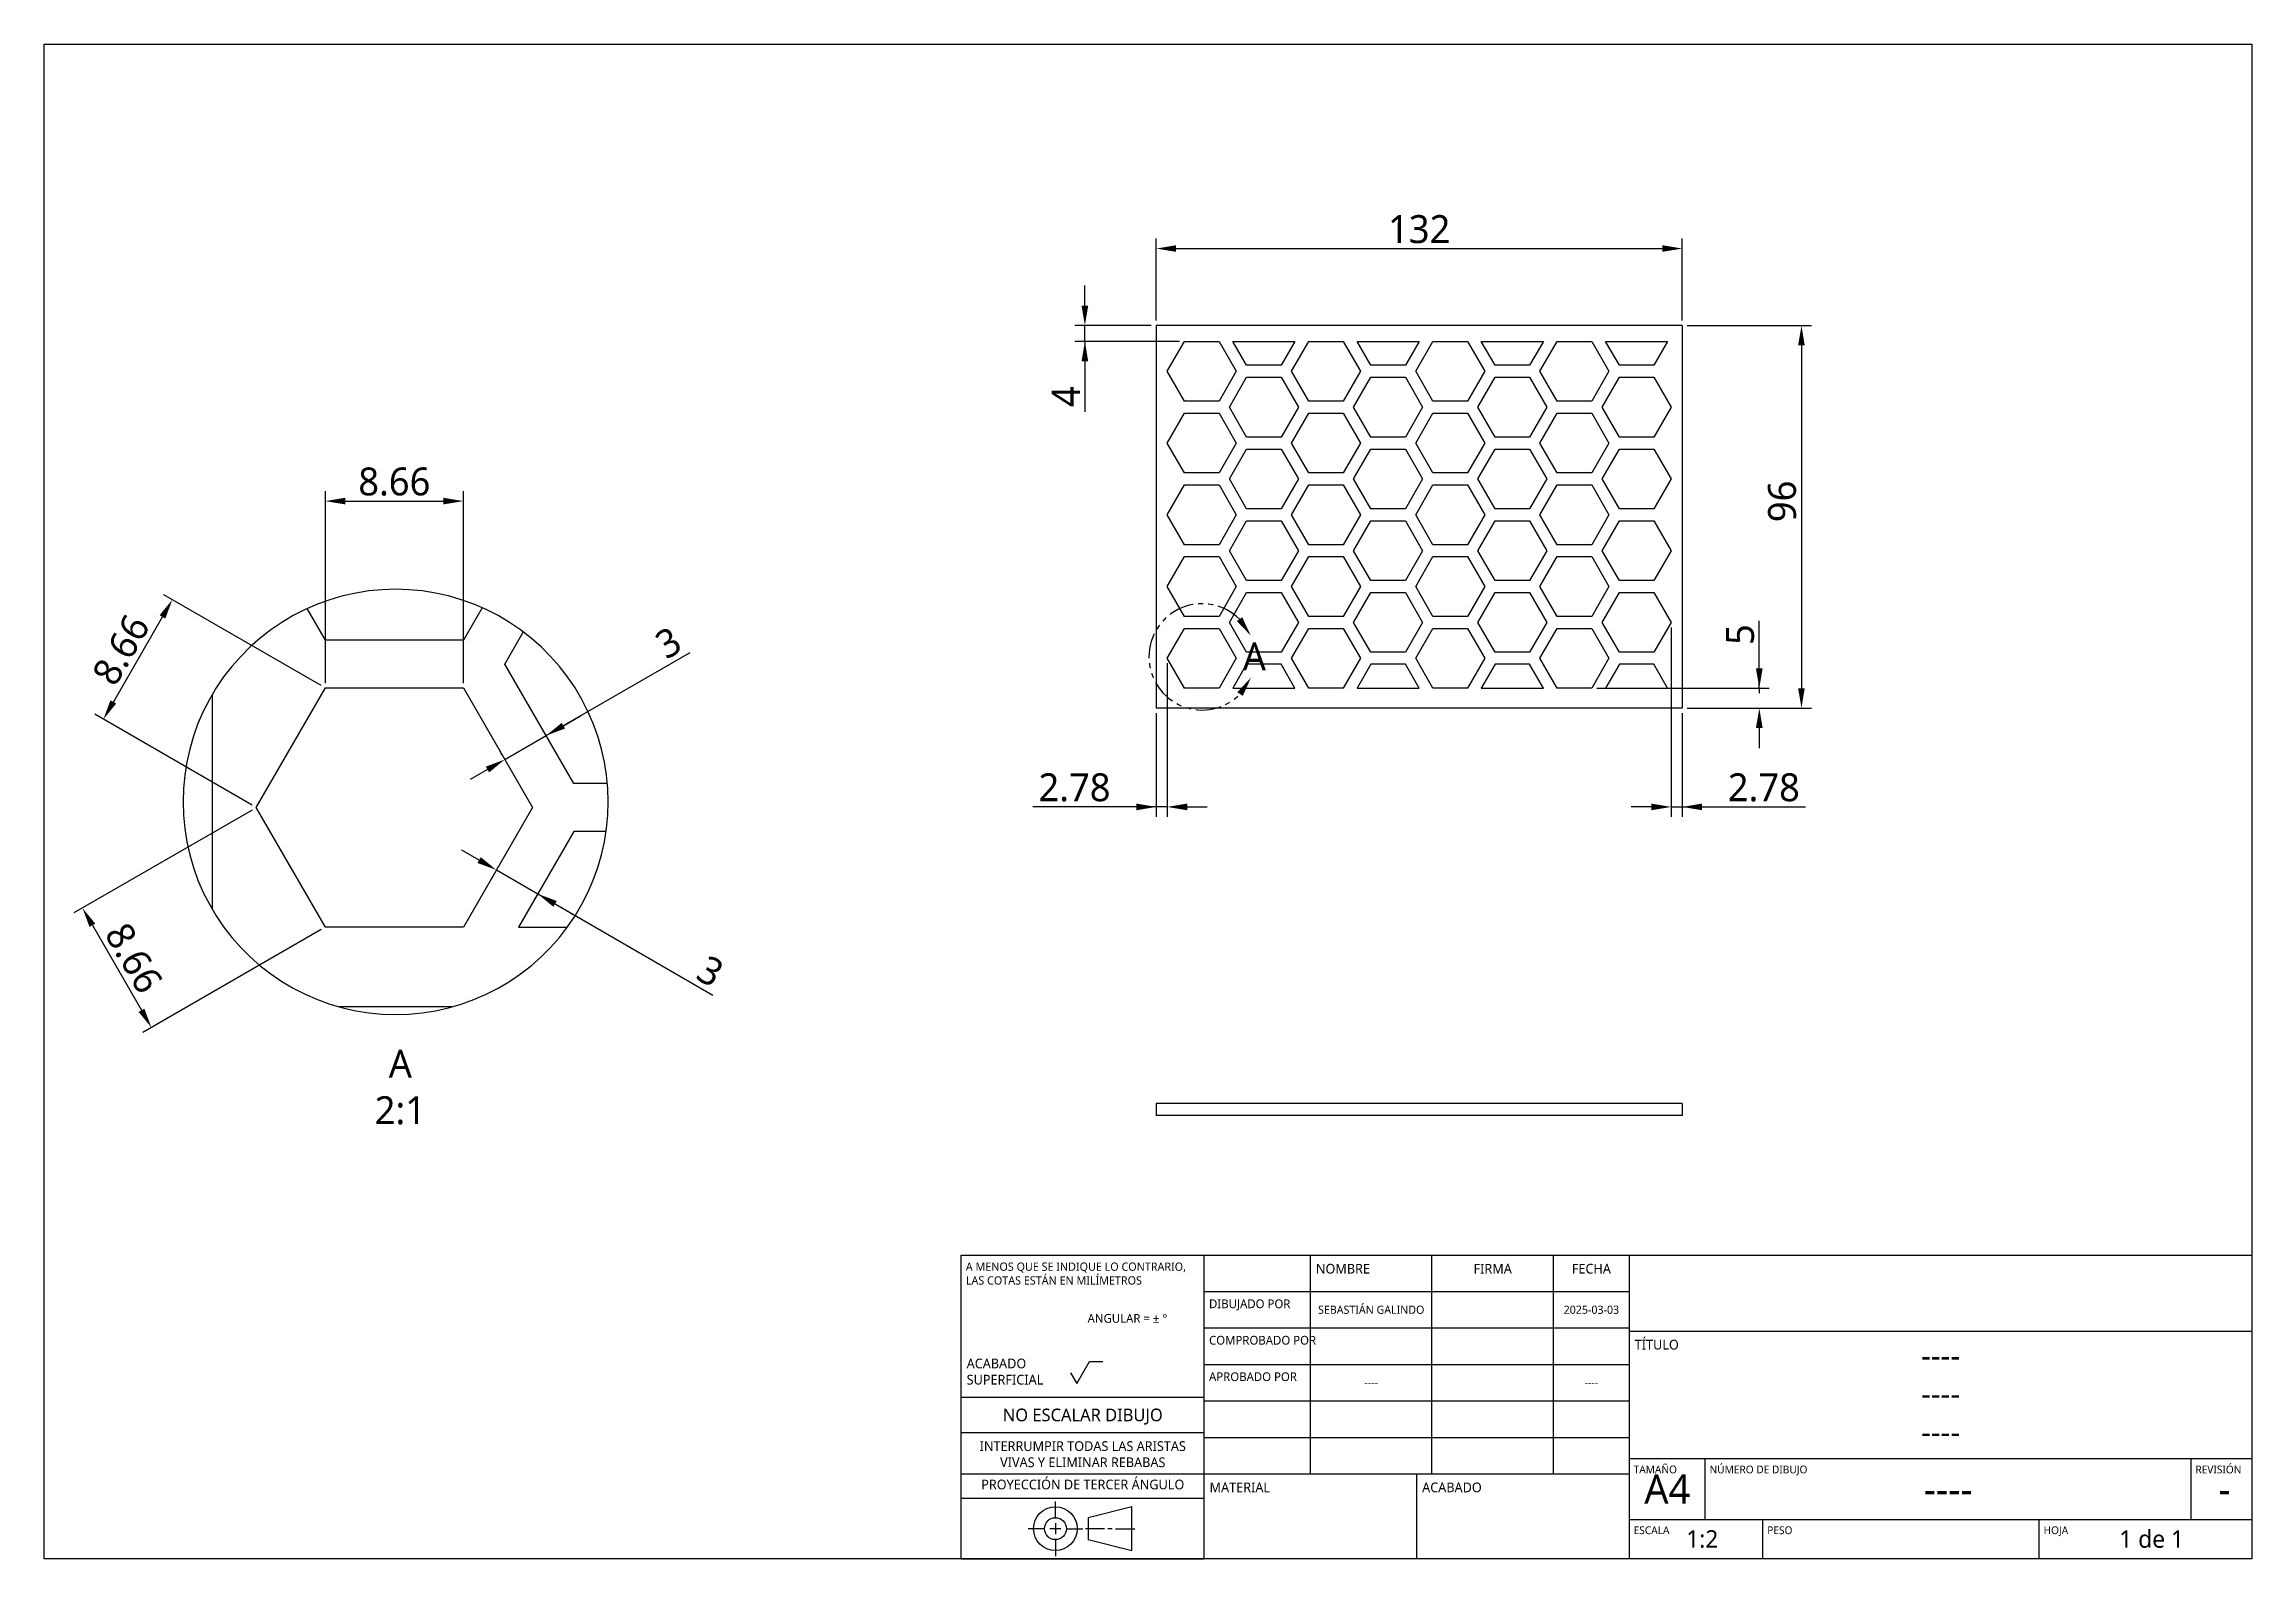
# Model space of a CAD drawing. Extents: x 20 to 297, y 10 to 200.
import ezdxf

# ---------------------------------------------------------------- set-up
doc = ezdxf.new("R2010")
doc.units = 0
doc.header["$LTSCALE"] = 12.7
doc.header["$PDMODE"] = 33
doc.header["$PDSIZE"] = 1
doc.linetypes.add('ONS_PHANTOM', pattern=[0.5, 0.25, -0.05, 0.05, -0.05, 0.05, -0.05])
doc.layers.get('DEFPOINTS').update_dxf_attribs({"linetype": 'CONTINUOUS'})
for name, color, linetype in [('ANNOTATION_TEXT', 7, 'CONTINUOUS'), ('BORDER_FRAME', 7, 'CONTINUOUS'), ('DETAIL_VIEW_BORDER', 7, 'CONTINUOUS'), ('DETAIL_VIEW_PARENT_BORDER', 7, 'ONS_PHANTOM'), ('SKETCHED_GEOMETRY', 7, 'CONTINUOUS'), ('TITLE_BLOCK', 7, 'CONTINUOUS'), ('VISIBLE', 7, 'CONTINUOUS')]:
    doc.layers.add(name, color=color, linetype=linetype)
doc.styles.add('ONSHAPE-STANDARD', font='NotoSans-Regular.ttf')
doc.styles.add('ONSHAPE-STANDARD-DIMENSION', font='')
doc.styles.add('ONSHAPE-STANDARD-FIELDS', font='')
doc.styles.add('ONSHAPE-STANDARD-VIEW-LABE', font='NotoSans-Regular.ttf', dxfattribs={"height": 3.5})
doc.styles.get('ONSHAPE-STANDARD-DIMENSION').set_extended_font_data('Noto Sans')
doc.styles.get('ONSHAPE-STANDARD-FIELDS').set_extended_font_data('Noto Sans')
doc.dimstyles.new('ONSHAPE-ISO-25$0', dxfattribs={"dimtxt": 3.5, "dimasz": 2.5, "dimexe": 1.25, "dimexo": 0.625, "dimtad": 1, "dimtxsty": 'ONSHAPE-STANDARD-DIMENSION', "dimcen": 2.5, "dimclrd": 7, "dimclre": 7, "dimclrt": 7, "dimadec": 1, "dimazin": 3, "dimtfac": 1, "dimtmove": 0, "dimatfit": 3})

# ---------------------------------------------------------------- blocks, each defined once
blk = doc.blocks.new('*D1')
at = {"layer": 'ANNOTATION_TEXT', "color": 7}
for p, q in [((159.53, 165.34), (159.53, 175.61)), ((225.53, 165.34), (225.53, 175.61)), ((162.03, 174.36), (223.03, 174.36))]:
    blk.add_line(p, q, dxfattribs=at)
for points in [[(162.03, 174.78), (162.03, 173.95), (159.53, 174.36)], [(223.03, 173.95), (223.03, 174.78), (225.53, 174.36)]]:
    blk.add_solid(points, dxfattribs=at)
at = {"layer": 'DEFPOINTS', "color": 0}
for p in [(225.53, 174.36), (159.53, 164.71), (225.53, 164.71)]:
    blk.add_point(p, dxfattribs=at)
at = {"layer": 'ANNOTATION_TEXT', "color": 7, "insert": (192.53, 176.78), "char_height": 3.5, "attachment_point": 5, "style": 'ONSHAPE-STANDARD-DIMENSION'}
blk.add_mtext('132', dxfattribs=at)
blk = doc.blocks.new('*D2')
at = {"layer": 'ANNOTATION_TEXT', "color": 7}
for p, q in [((226.15, 164.71), (241.74, 164.71)), ((240.49, 162.21), (240.49, 119.21)), ((226.15, 116.71), (241.74, 116.71))]:
    blk.add_line(p, q, dxfattribs=at)
for points in [[(240.9, 162.21), (240.07, 162.21), (240.49, 164.71)], [(240.07, 119.21), (240.9, 119.21), (240.49, 116.71)]]:
    blk.add_solid(points, dxfattribs=at)
at = {"layer": 'DEFPOINTS', "color": 0}
for p in [(225.53, 164.71), (225.53, 116.71), (240.49, 116.71)]:
    blk.add_point(p, dxfattribs=at)
at = {"layer": 'ANNOTATION_TEXT', "color": 7, "insert": (238.07, 142.65), "char_height": 3.5, "attachment_point": 5, "rotation": 90, "style": 'ONSHAPE-STANDARD-DIMENSION'}
blk.add_mtext('96', dxfattribs=at)
blk = doc.blocks.new('*D3')
at = {"layer": 'ANNOTATION_TEXT', "color": 7}
for p, q in [((235.2, 119.21), (235.2, 127.67)), ((235.2, 121.71), (235.2, 124.21)), ((214.8, 119.21), (236.45, 119.21)), ((235.2, 119.21), (235.2, 118.59)), ((226.15, 116.71), (236.45, 116.71)), ((235.2, 114.21), (235.2, 111.71))]:
    blk.add_line(p, q, dxfattribs=at)
for points in [[(234.78, 121.71), (235.62, 121.71), (235.2, 119.21)], [(235.62, 114.21), (234.78, 114.21), (235.2, 116.71)]]:
    blk.add_solid(points, dxfattribs=at)
at = {"layer": 'DEFPOINTS', "color": 0}
for p in [(214.18, 119.21), (225.53, 116.71), (235.2, 116.71)]:
    blk.add_point(p, dxfattribs=at)
at = {"layer": 'ANNOTATION_TEXT', "color": 7, "insert": (232.8, 125.94), "char_height": 3.5, "attachment_point": 5, "rotation": 90, "style": 'ONSHAPE-STANDARD-DIMENSION'}
blk.add_mtext('5', dxfattribs=at)
blk = doc.blocks.new('*D4')
at = {"layer": 'ANNOTATION_TEXT', "color": 7}
for p, q in [((55.28, 119.86), (55.28, 143.93)), ((57.78, 142.68), (70.1, 142.68)), ((72.6, 119.86), (72.6, 143.93))]:
    blk.add_line(p, q, dxfattribs=at)
for points in [[(57.78, 143.1), (57.78, 142.27), (55.28, 142.68)], [(70.1, 142.27), (70.1, 143.1), (72.6, 142.68)]]:
    blk.add_solid(points, dxfattribs=at)
at = {"layer": 'DEFPOINTS', "color": 0}
for p in [(72.6, 142.68), (55.28, 119.24), (72.6, 119.24)]:
    blk.add_point(p, dxfattribs=at)
at = {"layer": 'ANNOTATION_TEXT', "color": 7, "insert": (63.94, 145.11), "char_height": 3.5, "attachment_point": 5, "style": 'ONSHAPE-STANDARD-DIMENSION'}
blk.add_mtext('8.66', dxfattribs=at)
blk = doc.blocks.new('*D5')
at = {"layer": 'ANNOTATION_TEXT', "color": 7}
for p, q in [((54.74, 119.55), (35.01, 130.94)), ((28.68, 117.48), (34.84, 128.15)), ((46.08, 104.55), (26.35, 115.94))]:
    blk.add_line(p, q, dxfattribs=at)
for points in [[(35.2, 127.95), (34.48, 128.36), (36.09, 130.32)], [(28.32, 117.69), (29.04, 117.28), (27.43, 115.32)]]:
    blk.add_solid(points, dxfattribs=at)
at = {"layer": 'DEFPOINTS', "color": 0}
for p in [(36.09, 130.32), (55.28, 119.24), (46.62, 104.24)]:
    blk.add_point(p, dxfattribs=at)
at = {"layer": 'ANNOTATION_TEXT', "color": 7, "insert": (29.66, 124.03), "char_height": 3.5, "attachment_point": 5, "rotation": 60, "style": 'ONSHAPE-STANDARD-DIMENSION'}
blk.add_mtext('8.66', dxfattribs=at)
blk = doc.blocks.new('*D6')
at = {"layer": 'ANNOTATION_TEXT', "color": 7}
for p, q in [((46.08, 103.93), (23.72, 91.02)), ((26.05, 89.48), (32.21, 78.81)), ((54.74, 88.93), (32.38, 76.02))]:
    blk.add_line(p, q, dxfattribs=at)
for points in [[(26.41, 89.68), (25.69, 89.27), (24.8, 91.64)], [(31.85, 78.6), (32.57, 79.01), (33.46, 76.64)]]:
    blk.add_solid(points, dxfattribs=at)
at = {"layer": 'DEFPOINTS', "color": 0}
for p in [(46.62, 104.24), (55.28, 89.24), (33.46, 76.64)]:
    blk.add_point(p, dxfattribs=at)
at = {"layer": 'ANNOTATION_TEXT', "color": 7, "insert": (31.24, 85.35), "char_height": 3.5, "attachment_point": 5, "rotation": 300, "style": 'ONSHAPE-STANDARD-DIMENSION'}
blk.add_mtext('8.66', dxfattribs=at)
blk = doc.blocks.new('*D7')
at = {"layer": 'ANNOTATION_TEXT', "color": 7}
for p, q in [((82.98, 113.26), (101.07, 123.7)), ((82.67, 113.8), (82.36, 114.34)), ((85.15, 114.51), (87.31, 115.76)), ((77.47, 110.8), (77.16, 111.34)), ((77.79, 110.26), (82.98, 113.26)), ((75.62, 109.01), (73.46, 107.76))]:
    blk.add_line(p, q, dxfattribs=at)
for points in [[(84.94, 114.87), (85.35, 114.15), (82.98, 113.26)], [(75.83, 108.65), (75.41, 109.37), (77.79, 110.26)]]:
    blk.add_solid(points, dxfattribs=at)
at = {"layer": 'DEFPOINTS', "color": 0}
for p in [(82.98, 113.26), (82.98, 113.26), (77.79, 110.26)]:
    blk.add_point(p, dxfattribs=at)
at = {"layer": 'ANNOTATION_TEXT', "color": 7, "insert": (98.33, 124.91), "char_height": 3.5, "attachment_point": 5, "rotation": 30, "style": 'ONSHAPE-STANDARD-DIMENSION'}
blk.add_mtext('3', dxfattribs=at)
blk = doc.blocks.new('*D8')
at = {"layer": 'ANNOTATION_TEXT', "color": 7}
for p, q in [((74.58, 97.66), (72.41, 98.91)), ((76.43, 95.86), (76.12, 95.32)), ((76.74, 96.41), (81.94, 93.41)), ((81.62, 92.86), (81.31, 92.32)), ((81.94, 93.41), (103.91, 80.72)), ((84.1, 92.16), (86.27, 90.91))]:
    blk.add_line(p, q, dxfattribs=at)
for points in [[(74.37, 97.29), (74.78, 98.02), (76.74, 96.41)], [(84.31, 92.52), (83.89, 91.79), (81.94, 93.41)]]:
    blk.add_solid(points, dxfattribs=at)
at = {"layer": 'DEFPOINTS', "color": 0}
for p in [(76.74, 96.41), (81.94, 93.41), (81.94, 93.41)]:
    blk.add_point(p, dxfattribs=at)
at = {"layer": 'ANNOTATION_TEXT', "color": 7, "insert": (103.59, 83.7), "char_height": 3.5, "attachment_point": 5, "rotation": 330, "style": 'ONSHAPE-STANDARD-DIMENSION'}
blk.add_mtext('3', dxfattribs=at)
blk = doc.blocks.new('*D9')
at = {"layer": 'ANNOTATION_TEXT', "color": 7}
for p, q in [((150.58, 167.21), (150.58, 169.71)), ((158.9, 164.71), (149.33, 164.71)), ((150.58, 162.71), (150.58, 164.71)), ((162.46, 162.71), (149.33, 162.71)), ((150.58, 162.71), (150.58, 153.87)), ((150.58, 160.21), (150.58, 157.71))]:
    blk.add_line(p, q, dxfattribs=at)
for points in [[(150.16, 167.21), (151, 167.21), (150.58, 164.71)], [(151, 160.21), (150.16, 160.21), (150.58, 162.71)]]:
    blk.add_solid(points, dxfattribs=at)
at = {"layer": 'DEFPOINTS', "color": 0}
for p in [(150.58, 164.71), (159.53, 164.71), (163.08, 162.71)]:
    blk.add_point(p, dxfattribs=at)
at = {"layer": 'ANNOTATION_TEXT', "color": 7, "insert": (148.2, 155.79), "char_height": 3.5, "attachment_point": 5, "rotation": 90, "style": 'ONSHAPE-STANDARD-DIMENSION'}
blk.add_mtext('4', dxfattribs=at)
blk = doc.blocks.new('*D10')
at = {"layer": 'ANNOTATION_TEXT', "color": 7}
for p, q in [((224.14, 126.84), (224.14, 103.07)), ((225.53, 116.09), (225.53, 103.07)), ((221.64, 104.32), (219.14, 104.32)), ((224.14, 104.32), (225.53, 104.32)), ((225.53, 104.32), (241.01, 104.32)), ((228.03, 104.32), (230.53, 104.32))]:
    blk.add_line(p, q, dxfattribs=at)
for points in [[(221.64, 103.9), (221.64, 104.74), (224.14, 104.32)], [(228.03, 104.74), (228.03, 103.9), (225.53, 104.32)]]:
    blk.add_solid(points, dxfattribs=at)
at = {"layer": 'DEFPOINTS', "color": 0}
for p in [(224.14, 127.46), (225.53, 116.71), (225.53, 104.32)]:
    blk.add_point(p, dxfattribs=at)
at = {"layer": 'ANNOTATION_TEXT', "color": 7, "insert": (235.77, 106.75), "char_height": 3.5, "attachment_point": 5, "style": 'ONSHAPE-STANDARD-DIMENSION'}
blk.add_mtext('2.78', dxfattribs=at)
blk = doc.blocks.new('*D11')
at = {"layer": 'ANNOTATION_TEXT', "color": 7}
for p, q in [((160.92, 122.34), (160.92, 103.07)), ((159.53, 116.09), (159.53, 103.07)), ((159.53, 104.32), (144.04, 104.32)), ((157.03, 104.32), (154.53, 104.32)), ((160.92, 104.32), (159.53, 104.32)), ((163.42, 104.32), (165.92, 104.32))]:
    blk.add_line(p, q, dxfattribs=at)
for points in [[(157.03, 103.9), (157.03, 104.74), (159.53, 104.32)], [(163.42, 104.74), (163.42, 103.9), (160.92, 104.32)]]:
    blk.add_solid(points, dxfattribs=at)
at = {"layer": 'DEFPOINTS', "color": 0}
for p in [(160.92, 122.96), (159.53, 116.71), (159.53, 104.32)]:
    blk.add_point(p, dxfattribs=at)
at = {"layer": 'ANNOTATION_TEXT', "color": 7, "insert": (149.28, 106.75), "char_height": 3.5, "attachment_point": 5, "style": 'ONSHAPE-STANDARD-DIMENSION'}
blk.add_mtext('2.78', dxfattribs=at)

msp = doc.modelspace()

# ---------------------------------------------------------------- linework, layer by layer
at = {"layer": 'BORDER_FRAME'}
for p, q in [((20, 10), (20, 200)), ((20, 200), (297, 200)), ((297, 200), (297, 10)), ((297, 10), (20, 10))]:
    msp.add_line(p, q, dxfattribs=at)
at = {"layer": 'DETAIL_VIEW_BORDER', "flags": 128}
msp.add_lwpolyline([(90.7689, 104.9489), (90.7163, 106.6235), (90.5586, 108.2915), (90.2965, 109.9463), (89.9311, 111.5813), (89.4636, 113.1902), (88.8961, 114.7666), (88.2307, 116.3042), (87.4701, 117.797), (86.6172, 119.2391), (85.6755, 120.6249), (84.6486, 121.9487), (83.5406, 123.2054), (82.3559, 124.3902), (81.0992, 125.4981), (79.7753, 126.525), (78.3896, 127.4667), (76.9475, 128.3196), (75.4547, 129.0802), (73.9171, 129.7456), (72.3407, 130.3131), (70.7318, 130.7806), (69.0968, 131.146), (67.442, 131.4081), (65.774, 131.5658), (64.0994, 131.6184), (62.4248, 131.5658), (60.7568, 131.4081), (59.102, 131.146), (57.4669, 130.7806), (55.858, 130.3131), (54.2817, 129.7456), (52.7441, 129.0802), (51.2512, 128.3196), (49.8091, 127.4667), (48.4234, 126.525), (47.0996, 125.4981), (45.8428, 124.3902), (44.6581, 123.2054), (43.5502, 121.9487), (42.5233, 120.6249), (41.5816, 119.2391), (40.7287, 117.797), (39.9681, 116.3042), (39.3027, 114.7666), (38.7352, 113.1902), (38.2677, 111.5813), (37.9022, 109.9463), (37.6401, 108.2915), (37.4825, 106.6235), (37.4299, 104.9489), (37.4825, 103.2743), (37.6401, 101.6063), (37.9022, 99.9515), (38.2677, 98.3165), (38.7352, 96.7076), (39.3027, 95.1312), (39.9681, 93.5936), (40.7287, 92.1007), (41.5816, 90.6586), (42.5233, 89.2729), (43.5502, 87.9491), (44.6581, 86.6923), (45.8428, 85.5076), (47.0996, 84.3997), (48.4234, 83.3728), (49.8091, 82.4311), (51.2512, 81.5782), (52.7441, 80.8176), (54.2817, 80.1522), (55.858, 79.5847), (57.4669, 79.1172), (59.102, 78.7517), (60.7568, 78.4897), (62.4248, 78.332), (64.0994, 78.2794), (65.774, 78.332), (67.442, 78.4897), (69.0968, 78.7517), (70.7318, 79.1172), (72.3407, 79.5847), (73.9171, 80.1522), (75.4547, 80.8176), (76.9475, 81.5782), (78.3896, 82.4311), (79.7753, 83.3728), (81.0992, 84.3997), (82.3559, 85.5076), (83.5406, 86.6923), (84.6486, 87.9491), (85.6755, 89.2729), (86.6172, 90.6586), (87.4701, 92.1007), (88.2307, 93.5936), (88.8961, 95.1312), (89.4636, 96.7076), (89.9311, 98.3165), (90.2965, 99.9515), (90.5586, 101.6063), (90.7163, 103.2743)], close=True, dxfattribs=at)
at = {"layer": 'DETAIL_VIEW_PARENT_BORDER', "color": 7, "linetype": 'ONS_PHANTOM'}
msp.add_arc((165.2847, 123.1411), 6.6674, 45.057949, 315.718819, dxfattribs=at)
at = {"layer": 'DETAIL_VIEW_PARENT_BORDER', "color": 7}
for points in [[(171.3956, 125.8077), (170.3304, 128.1074), (169.6421, 127.6376)], [(171.4312, 120.5577), (169.7026, 118.7041), (170.3972, 118.2437)]]:
    msp.add_solid(points, dxfattribs=at)
at = {"layer": 'TITLE_BLOCK'}
for p, q in [((135.075, 10), (135.075, 48.1)), ((135.075, 48.1), (165.555, 48.1)), ((165.555, 10), (165.555, 48.1)), ((165.555, 48.1), (218.895, 48.1)), ((178.89, 20.668), (178.89, 48.1)), ((194.13, 20.668), (194.13, 48.1)), ((209.37, 20.668), (209.37, 48.1)), ((218.895, 10), (218.895, 48.1)), ((218.895, 48.1), (297, 48.1)), ((165.555, 43.528), (218.895, 43.528)), ((165.555, 38.956), (218.895, 38.956)), ((218.895, 38.575), (297, 38.575)), ((148.791, 33.3172), (149.553, 31.9974)), ((149.553, 31.9974), (151.1532, 34.769)), ((151.1532, 34.769), (152.8296, 34.769)), ((165.555, 34.384), (218.895, 34.384)), ((135.075, 30.2692), (165.555, 30.2692)), ((165.555, 29.812), (218.895, 29.812)), ((135.075, 25.8496), (165.555, 25.8496)), ((165.555, 25.24), (218.895, 25.24)), ((218.895, 22.573), (297, 22.573)), ((228.42, 14.953), (228.42, 22.573)), ((289.38, 14.953), (289.38, 22.573)), ((135.075, 20.668), (165.555, 20.668)), ((165.555, 20.668), (218.895, 20.668)), ((192.225, 10), (192.225, 20.668)), ((135.075, 17.62), (165.555, 17.62)), ((146.886, 15.1511), (146.886, 17.2085)), ((146.886, 14.4653), (146.886, 13.0937)), ((156.4872, 16.5227), (151.0008, 15.1511)), ((151.0008, 15.1511), (151.0008, 12.4079)), ((156.4872, 11.0363), (156.4872, 16.5227)), ((218.895, 14.953), (297, 14.953)), ((235.659, 10), (235.659, 14.953)), ((270.33, 10), (270.33, 14.953)), ((145.5144, 13.7795), (143.457, 13.7795)), ((147.5718, 13.7795), (146.2002, 13.7795)), ((146.886, 12.4079), (146.886, 10.3505)), ((148.2576, 13.7795), (150.315, 13.7795)), ((153.0582, 13.7795), (150.6579, 13.7795)), ((151.0008, 12.4079), (156.4872, 11.0363)), ((154.0183, 13.7795), (153.4697, 13.7795)), ((154.4298, 13.7795), (156.8301, 13.7795)), ((135.075, 10), (165.555, 10))]:
    msp.add_line(p, q, dxfattribs=at)
for radius in [2.7432, 1.3716]:
    msp.add_circle((146.886, 13.7795), radius, dxfattribs=at)
at = {"layer": 'VISIBLE'}
for p, q in [((159.5253, 164.7133), (159.5253, 116.7133)), ((225.5253, 164.7133), (159.5253, 164.7133)), ((225.5253, 164.7133), (225.5253, 116.7133)), ((160.9154, 158.9633), (163.0804, 162.7133)), ((163.0804, 162.7133), (167.4106, 162.7133)), ((167.4106, 162.7133), (169.5756, 158.9633)), ((170.8747, 159.7133), (169.1426, 162.7133)), ((169.1426, 162.7133), (176.9368, 162.7133)), ((176.9368, 162.7133), (175.2048, 159.7133)), ((176.5038, 158.9633), (178.6689, 162.7133)), ((178.6689, 162.7133), (182.999, 162.7133)), ((182.999, 162.7133), (185.1641, 158.9633)), ((186.4631, 159.7133), (184.7311, 162.7133)), ((184.7311, 162.7133), (192.5253, 162.7133)), ((192.5253, 162.7133), (190.7933, 159.7133)), ((192.0923, 158.9633), (194.2574, 162.7133)), ((194.2574, 162.7133), (198.5875, 162.7133)), ((198.5875, 162.7133), (200.7525, 158.9633)), ((202.0516, 159.7133), (200.3195, 162.7133)), ((200.3195, 162.7133), (208.1138, 162.7133)), ((208.1138, 162.7133), (206.3817, 159.7133)), ((207.6807, 158.9633), (209.8458, 162.7133)), ((209.8458, 162.7133), (214.1759, 162.7133)), ((214.1759, 162.7133), (216.341, 158.9633)), ((217.64, 159.7133), (215.908, 162.7133)), ((215.908, 162.7133), (223.7022, 162.7133)), ((223.7022, 162.7133), (221.9702, 159.7133)), ((163.0804, 155.2133), (160.9154, 158.9633)), ((169.5756, 158.9633), (167.4106, 155.2133)), ((168.7096, 154.4633), (170.8747, 158.2133)), ((175.2048, 159.7133), (170.8747, 159.7133)), ((170.8747, 158.2133), (175.2048, 158.2133)), ((175.2048, 158.2133), (177.3699, 154.4633)), ((178.6689, 155.2133), (176.5038, 158.9633)), ((185.1641, 158.9633), (182.999, 155.2133)), ((184.2981, 154.4633), (186.4631, 158.2133)), ((190.7933, 159.7133), (186.4631, 159.7133)), ((186.4631, 158.2133), (190.7933, 158.2133)), ((190.7933, 158.2133), (192.9583, 154.4633)), ((194.2574, 155.2133), (192.0923, 158.9633)), ((200.7525, 158.9633), (198.5875, 155.2133)), ((199.8865, 154.4633), (202.0516, 158.2133)), ((206.3817, 159.7133), (202.0516, 159.7133)), ((202.0516, 158.2133), (206.3817, 158.2133)), ((206.3817, 158.2133), (208.5468, 154.4633)), ((209.8458, 155.2133), (207.6807, 158.9633)), ((216.341, 158.9633), (214.1759, 155.2133)), ((215.475, 154.4633), (217.64, 158.2133)), ((221.9702, 159.7133), (217.64, 159.7133)), ((217.64, 158.2133), (221.9702, 158.2133)), ((221.9702, 158.2133), (224.1352, 154.4633)), ((167.4106, 155.2133), (163.0804, 155.2133)), ((182.999, 155.2133), (178.6689, 155.2133)), ((198.5875, 155.2133), (194.2574, 155.2133)), ((214.1759, 155.2133), (209.8458, 155.2133)), ((160.9154, 149.9633), (163.0804, 153.7133)), ((163.0804, 153.7133), (167.4106, 153.7133)), ((167.4106, 153.7133), (169.5756, 149.9633)), ((170.8747, 150.7133), (168.7096, 154.4633)), ((177.3699, 154.4633), (175.2048, 150.7133)), ((176.5038, 149.9633), (178.6689, 153.7133)), ((178.6689, 153.7133), (182.999, 153.7133)), ((182.999, 153.7133), (185.1641, 149.9633)), ((186.4631, 150.7133), (184.2981, 154.4633)), ((192.9583, 154.4633), (190.7933, 150.7133)), ((192.0923, 149.9633), (194.2574, 153.7133)), ((194.2574, 153.7133), (198.5875, 153.7133)), ((198.5875, 153.7133), (200.7525, 149.9633)), ((202.0516, 150.7133), (199.8865, 154.4633)), ((208.5468, 154.4633), (206.3817, 150.7133)), ((207.6807, 149.9633), (209.8458, 153.7133)), ((209.8458, 153.7133), (214.1759, 153.7133)), ((214.1759, 153.7133), (216.341, 149.9633)), ((217.64, 150.7133), (215.475, 154.4633)), ((224.1352, 154.4633), (221.9702, 150.7133)), ((163.0804, 146.2133), (160.9154, 149.9633)), ((169.5756, 149.9633), (167.4106, 146.2133)), ((175.2048, 150.7133), (170.8747, 150.7133)), ((178.6689, 146.2133), (176.5038, 149.9633)), ((185.1641, 149.9633), (182.999, 146.2133)), ((190.7933, 150.7133), (186.4631, 150.7133)), ((194.2574, 146.2133), (192.0923, 149.9633)), ((200.7525, 149.9633), (198.5875, 146.2133)), ((206.3817, 150.7133), (202.0516, 150.7133)), ((209.8458, 146.2133), (207.6807, 149.9633)), ((216.341, 149.9633), (214.1759, 146.2133)), ((221.9702, 150.7133), (217.64, 150.7133)), ((168.7096, 145.4633), (170.8747, 149.2133)), ((170.8747, 149.2133), (175.2048, 149.2133)), ((175.2048, 149.2133), (177.3699, 145.4633)), ((184.2981, 145.4633), (186.4631, 149.2133)), ((186.4631, 149.2133), (190.7933, 149.2133)), ((190.7933, 149.2133), (192.9583, 145.4633)), ((199.8865, 145.4633), (202.0516, 149.2133)), ((202.0516, 149.2133), (206.3817, 149.2133)), ((206.3817, 149.2133), (208.5468, 145.4633)), ((215.475, 145.4633), (217.64, 149.2133)), ((217.64, 149.2133), (221.9702, 149.2133)), ((221.9702, 149.2133), (224.1352, 145.4633)), ((160.9154, 140.9633), (163.0804, 144.7133)), ((167.4106, 146.2133), (163.0804, 146.2133)), ((163.0804, 144.7133), (167.4106, 144.7133)), ((167.4106, 144.7133), (169.5756, 140.9633)), ((170.8747, 141.7133), (168.7096, 145.4633)), ((177.3699, 145.4633), (175.2048, 141.7133)), ((176.5038, 140.9633), (178.6689, 144.7133)), ((182.999, 146.2133), (178.6689, 146.2133)), ((178.6689, 144.7133), (182.999, 144.7133)), ((182.999, 144.7133), (185.1641, 140.9633)), ((186.4631, 141.7133), (184.2981, 145.4633)), ((192.9583, 145.4633), (190.7933, 141.7133)), ((192.0923, 140.9633), (194.2574, 144.7133)), ((198.5875, 146.2133), (194.2574, 146.2133)), ((194.2574, 144.7133), (198.5875, 144.7133)), ((198.5875, 144.7133), (200.7525, 140.9633)), ((202.0516, 141.7133), (199.8865, 145.4633)), ((208.5468, 145.4633), (206.3817, 141.7133)), ((207.6807, 140.9633), (209.8458, 144.7133)), ((214.1759, 146.2133), (209.8458, 146.2133)), ((209.8458, 144.7133), (214.1759, 144.7133)), ((214.1759, 144.7133), (216.341, 140.9633)), ((217.64, 141.7133), (215.475, 145.4633)), ((224.1352, 145.4633), (221.9702, 141.7133)), ((175.2048, 141.7133), (170.8747, 141.7133)), ((190.7933, 141.7133), (186.4631, 141.7133)), ((206.3817, 141.7133), (202.0516, 141.7133)), ((221.9702, 141.7133), (217.64, 141.7133)), ((163.0804, 137.2133), (160.9154, 140.9633)), ((169.5756, 140.9633), (167.4106, 137.2133)), ((168.7096, 136.4633), (170.8747, 140.2133)), ((170.8747, 140.2133), (175.2048, 140.2133)), ((175.2048, 140.2133), (177.3699, 136.4633)), ((178.6689, 137.2133), (176.5038, 140.9633)), ((185.1641, 140.9633), (182.999, 137.2133)), ((184.2981, 136.4633), (186.4631, 140.2133)), ((186.4631, 140.2133), (190.7933, 140.2133)), ((190.7933, 140.2133), (192.9583, 136.4633)), ((194.2574, 137.2133), (192.0923, 140.9633)), ((200.7525, 140.9633), (198.5875, 137.2133)), ((199.8865, 136.4633), (202.0516, 140.2133)), ((202.0516, 140.2133), (206.3817, 140.2133)), ((206.3817, 140.2133), (208.5468, 136.4633)), ((209.8458, 137.2133), (207.6807, 140.9633)), ((216.341, 140.9633), (214.1759, 137.2133)), ((215.475, 136.4633), (217.64, 140.2133)), ((217.64, 140.2133), (221.9702, 140.2133)), ((221.9702, 140.2133), (224.1352, 136.4633)), ((167.4106, 137.2133), (163.0804, 137.2133)), ((170.8747, 132.7133), (168.7096, 136.4633)), ((177.3699, 136.4633), (175.2048, 132.7133)), ((182.999, 137.2133), (178.6689, 137.2133)), ((186.4631, 132.7133), (184.2981, 136.4633)), ((192.9583, 136.4633), (190.7933, 132.7133)), ((198.5875, 137.2133), (194.2574, 137.2133)), ((202.0516, 132.7133), (199.8865, 136.4633)), ((208.5468, 136.4633), (206.3817, 132.7133)), ((214.1759, 137.2133), (209.8458, 137.2133)), ((217.64, 132.7133), (215.475, 136.4633)), ((224.1352, 136.4633), (221.9702, 132.7133)), ((160.9154, 131.9633), (163.0804, 135.7133)), ((163.0804, 135.7133), (167.4106, 135.7133)), ((167.4106, 135.7133), (169.5756, 131.9633)), ((176.5038, 131.9633), (178.6689, 135.7133)), ((178.6689, 135.7133), (182.999, 135.7133)), ((182.999, 135.7133), (185.1641, 131.9633)), ((192.0923, 131.9633), (194.2574, 135.7133)), ((194.2574, 135.7133), (198.5875, 135.7133)), ((198.5875, 135.7133), (200.7525, 131.9633)), ((207.6807, 131.9633), (209.8458, 135.7133)), ((209.8458, 135.7133), (214.1759, 135.7133)), ((214.1759, 135.7133), (216.341, 131.9633)), ((163.0804, 128.2133), (160.9154, 131.9633)), ((169.5756, 131.9633), (167.4106, 128.2133)), ((168.7096, 127.4633), (170.8747, 131.2133)), ((175.2048, 132.7133), (170.8747, 132.7133)), ((170.8747, 131.2133), (175.2048, 131.2133)), ((175.2048, 131.2133), (177.3699, 127.4633)), ((178.6689, 128.2133), (176.5038, 131.9633)), ((185.1641, 131.9633), (182.999, 128.2133)), ((184.2981, 127.4633), (186.4631, 131.2133)), ((190.7933, 132.7133), (186.4631, 132.7133)), ((186.4631, 131.2133), (190.7933, 131.2133)), ((190.7933, 131.2133), (192.9583, 127.4633)), ((194.2574, 128.2133), (192.0923, 131.9633)), ((200.7525, 131.9633), (198.5875, 128.2133)), ((199.8865, 127.4633), (202.0516, 131.2133)), ((206.3817, 132.7133), (202.0516, 132.7133)), ((202.0516, 131.2133), (206.3817, 131.2133)), ((206.3817, 131.2133), (208.5468, 127.4633)), ((209.8458, 128.2133), (207.6807, 131.9633)), ((216.341, 131.9633), (214.1759, 128.2133)), ((215.475, 127.4633), (217.64, 131.2133)), ((221.9702, 132.7133), (217.64, 132.7133)), ((217.64, 131.2133), (221.9702, 131.2133)), ((221.9702, 131.2133), (224.1352, 127.4633)), ((55.2824, 125.2376), (53, 129.191)), ((74.9481, 129.2995), (72.603, 125.2376)), ((167.4106, 128.2133), (163.0804, 128.2133)), ((170.8747, 123.7133), (168.7096, 127.4633)), ((177.3699, 127.4633), (175.2048, 123.7133)), ((182.999, 128.2133), (178.6689, 128.2133)), ((186.4631, 123.7133), (184.2981, 127.4633)), ((192.9583, 127.4633), (190.7933, 123.7133)), ((198.5875, 128.2133), (194.2574, 128.2133)), ((202.0516, 123.7133), (199.8865, 127.4633)), ((208.5468, 127.4633), (206.3817, 123.7133)), ((214.1759, 128.2133), (209.8458, 128.2133)), ((217.64, 123.7133), (215.475, 127.4633)), ((224.1352, 127.4633), (221.9702, 123.7133)), ((72.603, 125.2376), (55.2824, 125.2376)), ((77.7991, 122.2376), (80.1201, 126.2576)), ((160.9154, 122.9633), (163.0804, 126.7133)), ((163.0804, 126.7133), (167.4106, 126.7133)), ((167.4106, 126.7133), (169.5756, 122.9633)), ((176.5038, 122.9633), (178.6689, 126.7133)), ((178.6689, 126.7133), (182.999, 126.7133)), ((182.999, 126.7133), (185.1641, 122.9633)), ((192.0923, 122.9633), (194.2574, 126.7133)), ((194.2574, 126.7133), (198.5875, 126.7133)), ((198.5875, 126.7133), (200.7525, 122.9633)), ((207.6807, 122.9633), (209.8458, 126.7133)), ((209.8458, 126.7133), (214.1759, 126.7133)), ((214.1759, 126.7133), (216.341, 122.9633)), ((86.4594, 107.2376), (77.7991, 122.2376)), ((163.0804, 119.2133), (160.9154, 122.9633)), ((169.5756, 122.9633), (167.4106, 119.2133)), ((170.8747, 122.2133), (169.1426, 119.2133)), ((175.2048, 123.7133), (170.8747, 123.7133)), ((175.2048, 122.2133), (170.8747, 122.2133)), ((176.9368, 119.2133), (175.2048, 122.2133)), ((178.6689, 119.2133), (176.5038, 122.9633)), ((185.1641, 122.9633), (182.999, 119.2133)), ((186.4631, 122.2133), (184.7311, 119.2133)), ((190.7933, 123.7133), (186.4631, 123.7133)), ((190.7933, 122.2133), (186.4631, 122.2133)), ((192.5253, 119.2133), (190.7933, 122.2133)), ((194.2574, 119.2133), (192.0923, 122.9633)), ((200.7525, 122.9633), (198.5875, 119.2133)), ((202.0516, 122.2133), (200.3195, 119.2133)), ((206.3817, 123.7133), (202.0516, 123.7133)), ((206.3817, 122.2133), (202.0516, 122.2133)), ((208.1138, 119.2133), (206.3817, 122.2133)), ((209.8458, 119.2133), (207.6807, 122.9633)), ((216.341, 122.9633), (214.1759, 119.2133)), ((217.64, 122.2133), (215.908, 119.2133)), ((221.9702, 123.7133), (217.64, 123.7133)), ((221.9702, 122.2133), (217.64, 122.2133)), ((223.7022, 119.2133), (221.9702, 122.2133)), ((46.6222, 104.2376), (55.2824, 119.2376)), ((55.2824, 119.2376), (72.603, 119.2376)), ((72.603, 119.2376), (81.2632, 104.2376)), ((167.4106, 119.2133), (163.0804, 119.2133)), ((169.1426, 119.2133), (176.9368, 119.2133)), ((182.999, 119.2133), (178.6689, 119.2133)), ((184.7311, 119.2133), (192.5253, 119.2133)), ((198.5875, 119.2133), (194.2574, 119.2133)), ((200.3195, 119.2133), (208.1138, 119.2133)), ((214.1759, 119.2133), (209.8458, 119.2133)), ((215.908, 119.2133), (223.7022, 119.2133)), ((41.0619, 118.3605), (41.0619, 91.5373)), ((225.5253, 116.7133), (159.5253, 116.7133)), ((90.6582, 107.2376), (86.4594, 107.2376)), ((55.2824, 89.2376), (46.6222, 104.2376)), ((81.2632, 104.2376), (72.603, 89.2376)), ((86.4594, 101.2376), (79.5312, 89.2376)), ((90.5002, 101.2376), (86.4594, 101.2376)), ((72.603, 89.2376), (55.2824, 89.2376)), ((79.5312, 89.2376), (85.6481, 89.2376)), ((71.1462, 79.2376), (57.0526, 79.2376)), ((225.5253, 67.1127), (159.5253, 67.1127)), ((159.5253, 67.1127), (159.5253, 65.6127)), ((225.5253, 67.1127), (225.5253, 65.6127)), ((225.5253, 65.6127), (159.5253, 65.6127))]:
    msp.add_line(p, q, dxfattribs=at)

# ---------------------------------------------------------------- texts
at = {"layer": 'ANNOTATION_TEXT', "color": 7, "insert": (64.0994, 73.8624), "char_height": 3.5, "attachment_point": 2, "style": 'ONSHAPE-STANDARD-VIEW-LABE'}
msp.add_mtext(' A ^J 2:1', dxfattribs=at)
at = {"layer": 'SKETCHED_GEOMETRY', "color": 7, "insert": (170.3939, 124.9327), "char_height": 3.5, "width": 3.120913, "attachment_point": 1, "style": 'ONSHAPE-STANDARD'}
msp.add_mtext('\\fNoto Sans|b0|i0|c0|p0;\\W1.0000000000;\\T1.0000000000;\\o\\lA', dxfattribs=at)
at = {"layer": 'TITLE_BLOCK'}
for s, insert, char_height, width, attachment_point, style in [('A MENOS QUE SE INDIQUE LO CONTRARIO, LAS COTAS ESTÁN EN MILÍMETROS', (135.645, 47.1673), 1.03632, 29.8704, 1, 'ONSHAPE-STANDARD'), ('NOMBRE', (179.5606, 47.0027), 1.2192, 14.9352, 1, 'ONSHAPE-STANDARD'), ('FIRMA', (201.75, 47.0027), 1.2192, 14.9352, 2, 'ONSHAPE-STANDARD'), ('FECHA', (214.1325, 47.0027), 1.2192, 9.3345, 2, 'ONSHAPE-STANDARD'), ('DIBUJADO POR', (166.1585, 42.5404), 1.09728, 13.0683, 1, 'ONSHAPE-STANDARD'), ('SEBASTIÁN GALINDO', (186.51, 41.242), 1.024128, 15.24, 5, 'ONSHAPE-STANDARD-FIELDS'), ('2025-03-03', (214.1325, 41.242), 1.02413, 9.525, 5, 'ONSHAPE-STANDARD-FIELDS'), ('^JANGULAR = ± °^J', (150.9185, 42.5404), 1.09728, 14.9352, 1, 'ONSHAPE-STANDARD'), ('COMPROBADO POR', (166.1585, 37.9684), 1.09728, 13.0683, 1, 'ONSHAPE-STANDARD'), ('TÍTULO', (219.5656, 37.4777), 1.2192, 9.3345, 1, 'ONSHAPE-STANDARD'), ('ACABADO SUPERFICIAL', (135.7456, 35.1155), 1.2192, 14.9352, 1, 'ONSHAPE-STANDARD'), ('APROBADO POR', (166.1585, 33.3964), 1.09728, 13.0683, 1, 'ONSHAPE-STANDARD'), ('----', (257.9475, 35.527), 2.92608, 70.485, 5, 'ONSHAPE-STANDARD-FIELDS'), ('----', (186.51, 32.098), 1.02413, 15.24, 5, 'ONSHAPE-STANDARD-FIELDS'), ('----', (214.1325, 32.098), 1.02413, 9.525, 5, 'ONSHAPE-STANDARD-FIELDS'), ('----', (257.9475, 30.7264), 2.92608, 70.485, 5, 'ONSHAPE-STANDARD-FIELDS'), ('NO ESCALAR DIBUJO', (150.315, 28.8427), 1.58496, 29.8704, 2, 'ONSHAPE-STANDARD'), ('----', (257.9475, 25.9258), 2.92608, 70.485, 5, 'ONSHAPE-STANDARD-FIELDS'), ('INTERRUMPIR TODAS LAS ARISTAS VIVAS Y ELIMINAR REBABAS', (150.315, 24.7523), 1.2192, 29.8704, 2, 'ONSHAPE-STANDARD'), ('PROYECCIÓN DE TERCER ÁNGULO', (150.315, 19.9365), 1.2192, 29.8704, 2, 'ONSHAPE-STANDARD'), ('MATERIAL', (166.2256, 19.5707), 1.2192, 26.1366, 1, 'ONSHAPE-STANDARD'), ('ACABADO', (192.8956, 19.5707), 1.2192, 26.1366, 1, 'ONSHAPE-STANDARD'), ('TAMAÑO', (219.4314, 21.6952), 0.97536, 9.3345, 1, 'ONSHAPE-STANDARD'), ('A4', (223.6575, 18.763), 3.6576, 9.525, 5, 'ONSHAPE-STANDARD-FIELDS'), ('NÚMERO DE DIBUJO', (228.9564, 21.6952), 0.97536, 59.7408, 1, 'ONSHAPE-STANDARD'), ('REVISIÓN', (289.9164, 21.6952), 0.97536, 7.4676, 1, 'ONSHAPE-STANDARD'), ('----', (258.9, 18.763), 3.6576, 60.96, 5, 'ONSHAPE-STANDARD-FIELDS'), ('-', (293.571, 18.763), 3.6576, 6.858, 5, 'ONSHAPE-STANDARD-FIELDS'), ('ESCALA', (219.4314, 14.0752), 0.97536, 16.42872, 1, 'ONSHAPE-STANDARD'), ('PESO', (236.1954, 14.0752), 0.97536, 33.97758, 1, 'ONSHAPE-STANDARD'), ('HOJA', (270.8664, 14.0752), 0.97536, 26.1366, 1, 'ONSHAPE-STANDARD'), ('1:2', (228.039, 12.4765), 2.19456, 15.24, 5, 'ONSHAPE-STANDARD-FIELDS'), ('1 de 1', (284.427, 12.4765), 2.19456, 25.146, 5, 'ONSHAPE-STANDARD-FIELDS')]:
    msp.add_mtext(s, dxfattribs=dict(at, insert=insert, char_height=char_height, width=width, attachment_point=attachment_point, style=style))

# ---------------------------------------------------------------- dimensions: what is measured, and where the dimension line sits
at = {"layer": 'ANNOTATION_TEXT'}
for base, p1, p2, override, picture, middle in [((225.5253, 174.3622), (159.5253, 164.7133, 0.75), (225.5253, 164.7133, 0.75), {"dimlfac": 2, "dimpost": ''}, '*D1', (192.5253, 174.3622)), ((72.603, 142.6844), (55.2824, 119.2376, 3), (72.603, 119.2376, 3), {"dimlfac": 0.5, "dimpost": ''}, '*D4', (63.9427, 142.6844)), ((225.5253, 104.3204), (224.1352, 127.4633, 0.75), (225.5253, 116.7133, 0.75), {"dimlfac": 2, "dimpost": ''}, '*D10', (235.7661, 104.3204)), ((159.5253, 104.3204), (160.9154, 122.9633, 0.75), (159.5253, 116.7133, 0.75), {"dimlfac": 2, "dimpost": ''}, '*D11', (149.2845, 104.3204))]:
    dim = msp.add_linear_dim(base=base, p1=p1, p2=p2, dimstyle='ONSHAPE-ISO-25$0', override=override, dxfattribs=at)
    dim.commit()
    dim.dimension.update_dxf_attribs({"geometry": picture, "text_midpoint": middle, "dimtype": 160})
for base, p1, p2, angle, override, picture, middle, dimtype in [((150.5798, 164.7133), (163.0804, 162.7133, 0.75), (159.5253, 164.7133, 0.75), 90, {"dimlfac": 2, "dimpost": ''}, '*D9', (150.5798, 155.7925), 160), ((240.4868, 116.7133), (225.5253, 164.7133, 0.75), (225.5253, 116.7133, 0.75), 90, {"dimlfac": 2, "dimpost": ''}, '*D2', (240.4868, 142.6458), 160), ((36.0899, 130.3184), (46.6222, 104.2376, 3), (55.2824, 119.2376, 3), 60, {"dimlfac": 0.5, "dimpost": ''}, '*D5', (31.7598, 122.8184), 161), ((82.9813, 113.2618), (77.7851, 110.2618, 3), (82.9813, 113.2618, 3), 30, {"dimlfac": 0.5, "dimpost": ''}, '*D7', (99.5338, 122.8184), 160), ((235.2007, 116.7133), (214.1759, 119.2133, 0.75), (225.5253, 116.7133, 0.75), 90, {"dimlfac": 2, "dimpost": ''}, '*D3', (235.2007, 125.9422), 160), ((33.464, 76.6407), (46.6222, 104.2376, 3), (55.2824, 89.2376, 3), 300, {"dimlfac": 0.5, "dimpost": ''}, '*D6', (29.1339, 84.1407), 161), ((81.9372, 93.405), (76.7411, 96.405, 3), (81.9372, 93.405, 3), 150, {"dimlfac": 0.5, "dimpost": ''}, '*D8', (102.379, 81.603), 160)]:
    dim = msp.add_linear_dim(base=base, p1=p1, p2=p2, angle=angle, dimstyle='ONSHAPE-ISO-25$0', override=override, dxfattribs=at)
    dim.commit()
    dim.dimension.update_dxf_attribs({"geometry": picture, "text_midpoint": middle, "dimtype": dimtype})

doc.saveas('drawing.dxf')
